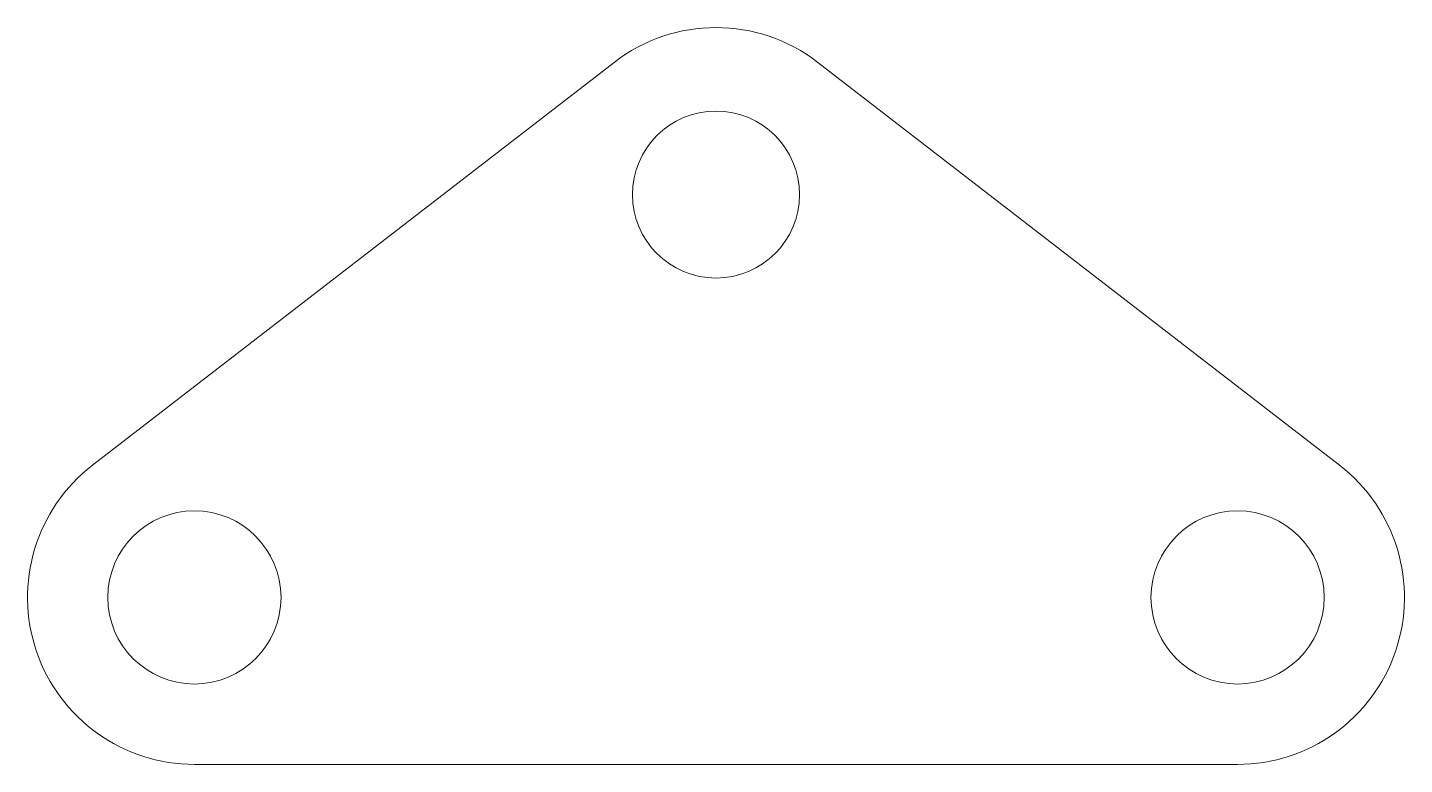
# Model space of a CAD drawing. Header units: millimetres. Extents: x -33 to 33, y -27.3 to 8.
import ezdxf

# ---------------------------------------------------------------- set-up
doc = ezdxf.new("R2010")
doc.units = ezdxf.units.MM

msp = doc.modelspace()

# ---------------------------------------------------------------- linework, layer by layer
at = {"color": 7, "linetype": 'Continuous', "lineweight": 15}
for p, q in [((-29.889, -12.967), (-4.889, 6.333)), ((29.889, -12.967), (4.889, 6.333)), ((25, -27.3), (-25, -27.3))]:
    msp.add_line(p, q, dxfattribs=at)
for centre, radius in [((0, 0), 4), ((-25, -19.3), 4.15), ((25, -19.3), 4.15)]:
    msp.add_circle(centre, radius, dxfattribs=at)
for centre, start, end in [((0, 0), 52.33186, 127.66814), ((-25, -19.3), 127.66814, 270), ((25, -19.3), 270, 52.33186)]:
    msp.add_arc(centre, 8, start, end, dxfattribs=at)

doc.saveas('drawing.dxf')
